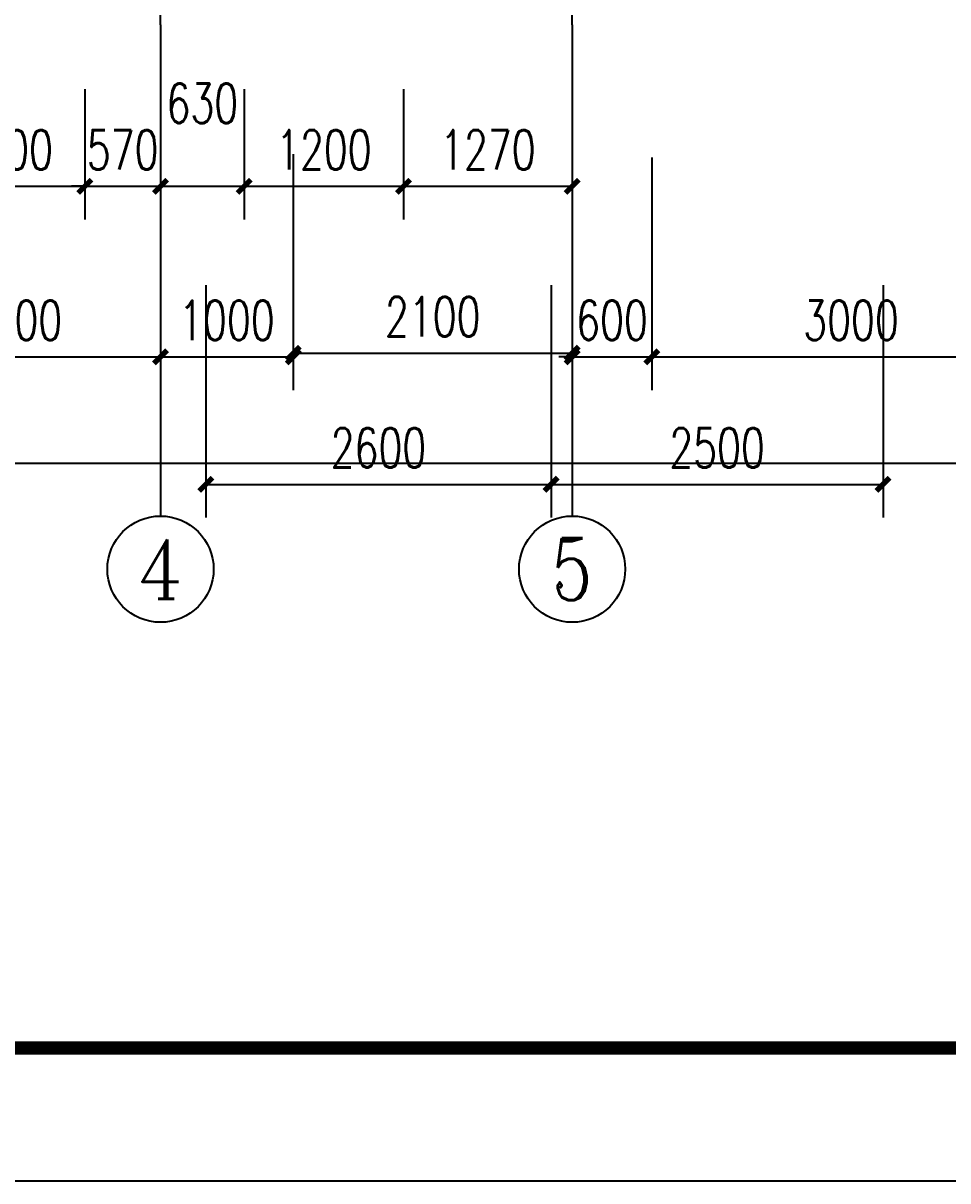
# Model space of a CAD drawing. Extents: x 1051052 to 1482120, y -981644 to -673261.
# Drawn here: x 1303715 to 1310678, y -981644 to -972928 of the extents above; entities that cross this region are included whole.
import ezdxf
from ezdxf.enums import TextEntityAlignment as Align

# ---------------------------------------------------------------- set-up
doc = ezdxf.new("R2010")
doc.units = 0
doc.header["$LTSCALE"] = 1000
doc.header["$MEASUREMENT"] = 0
doc.linetypes.add('DOTE', pattern=[2.42, 2, -0.2, 0.02, -0.2])
for name, color, linetype in [('AXIS', 3, 'Continuous'), ('AXIS_TEXT', 7, 'Continuous'), ('DOTE', 1, 'DOTE'), ('PUB_DIM', 3, 'Continuous'), ('TK', 142, 'Continuous'), ('填充', 8, 'Continuous')]:
    doc.layers.add(name, color=color, linetype=linetype)
doc.styles.add('_TCH_AXIS', font='COMPLEX', dxfattribs={"bigfont": 'GBCBIG'})
doc.styles.add('_TCH_DIM_T3', font='SIMPLEX', dxfattribs={"width": 0.705882, "bigfont": 'GBCBIG'})
doc.styles.add('COMPLEX', font='COMPLEX')
doc.dimstyles.new('_TCH_ARCH&&100', dxfattribs={"dimtxt": 297.5, "dimasz": 100, "dimexe": 250, "dimexo": 300, "dimgap": 126.25, "dimtad": 1, "dimdec": 0, "dimzin": 0, "dimdsep": 46, "dimtxsty": '_TCH_DIM_T3', "dimblk": 'ARCHTICK', "dimcen": 0.09, "dimclrt": 7, "dimazin": 2, "dimtfac": 1, "dimtdec": 0, "dimtix": 1, "dimtmove": 2, "dimatfit": 3, "dimfxl": 0, "dimtolj": 1, "dimtzin": 0, "dimarcsym": 0})

# ---------------------------------------------------------------- blocks, each defined once
blk = doc.blocks.new('_ArchTick')
at = {"color": 0, "linetype": 'ByBlock', "const_width": 0.4}
blk.add_lwpolyline([(-0.5, -0.5), (0.5, 0.5)], dxfattribs=at)
blk = doc.blocks.new('*D319')
at = {"layer": 'AXIS', "color": 0, "lineweight": -2, "transparency": 16777216}
for p, q in [((1302549, -973940), (1302549, -975690)), ((1304749, -973940), (1304749, -975690)), ((1302549, -975440), (1304749, -975440))]:
    blk.add_line(p, q, dxfattribs=at)
at = {"layer": 'Defpoints', "color": 0, "transparency": 16777216}
for p in [(1302549, -972940), (1304749, -972940), (1304749, -975440)]:
    blk.add_point(p, dxfattribs=at)
at = {"layer": 'AXIS', "color": 0, "lineweight": -2, "transparency": 16777216, "xscale": 100, "yscale": 100, "zscale": 100, "rotation": 180}
blk.add_blockref('_ArchTick', (1302549, -975440), dxfattribs=at)
at = {"layer": 'AXIS', "color": 0, "lineweight": -2, "transparency": 16777216, "xscale": 100, "yscale": 100, "zscale": 100}
blk.add_blockref('_ArchTick', (1304749, -975440), dxfattribs=at)
at = {"layer": 'AXIS', "color": 7, "transparency": 16777216, "insert": (1303649, -975165), "char_height": 297.5, "attachment_point": 5, "style": '_TCH_DIM_T3'}
blk.add_mtext('\\A1;2200', dxfattribs=at)
blk = doc.blocks.new('*D326')
at = {"layer": 'AXIS', "color": 0, "lineweight": -2, "transparency": 16777216}
for p, q in [((1299249, -974740), (1299249, -976490)), ((1338149, -974740), (1338149, -976490)), ((1299249, -976240), (1338149, -976240))]:
    blk.add_line(p, q, dxfattribs=at)
at = {"layer": 'Defpoints', "color": 0, "transparency": 16777216}
for p in [(1299249, -972940), (1338149, -972940), (1338149, -976240)]:
    blk.add_point(p, dxfattribs=at)
at = {"layer": 'AXIS', "color": 0, "lineweight": -2, "transparency": 16777216, "xscale": 100, "yscale": 100, "zscale": 100, "rotation": 180}
blk.add_blockref('_ArchTick', (1299249, -976240), dxfattribs=at)
at = {"layer": 'AXIS', "color": 0, "lineweight": -2, "transparency": 16777216, "xscale": 100, "yscale": 100, "zscale": 100}
blk.add_blockref('_ArchTick', (1338149, -976240), dxfattribs=at)
at = {"layer": 'AXIS', "color": 7, "transparency": 16777216, "insert": (1318699, -975965), "char_height": 297.5, "attachment_point": 5, "style": '_TCH_DIM_T3'}
blk.add_mtext('\\A1;38900', dxfattribs=at)
blk = doc.blocks.new('_AXISO')
blk.add_circle((0, 0), 0.5)
at = {"layer": 'AXIS_TEXT', "style": 'COMPLEX', "width": 1.041667}
blk.add_attdef('A', text='', height=0.56, dxfattribs=at).set_placement((-0.25, -0.28), (0.25, -0.28), align=Align.FIT)
blk = doc.blocks.new('*D327')
at = {"layer": 'AXIS', "color": 0, "lineweight": -2, "transparency": 16777216}
for p, q in [((1304749, -973940), (1304749, -975690)), ((1305749, -973940), (1305749, -975690)), ((1304749, -975440), (1305749, -975440))]:
    blk.add_line(p, q, dxfattribs=at)
at = {"layer": 'Defpoints', "color": 0, "transparency": 16777216}
for p in [(1304749, -972940), (1305749, -972940), (1305749, -975440)]:
    blk.add_point(p, dxfattribs=at)
at = {"layer": 'AXIS', "color": 0, "lineweight": -2, "transparency": 16777216, "xscale": 100, "yscale": 100, "zscale": 100, "rotation": 180}
blk.add_blockref('_ArchTick', (1304749, -975440), dxfattribs=at)
at = {"layer": 'AXIS', "color": 0, "lineweight": -2, "transparency": 16777216, "xscale": 100, "yscale": 100, "zscale": 100}
blk.add_blockref('_ArchTick', (1305749, -975440), dxfattribs=at)
at = {"layer": 'AXIS', "color": 7, "transparency": 16777216, "insert": (1305249, -975165), "char_height": 297.5, "attachment_point": 5, "style": '_TCH_DIM_T3'}
blk.add_mtext('\\A1;1000', dxfattribs=at)
blk = doc.blocks.new('*D332')
at = {"layer": 'AXIS', "color": 0, "lineweight": -2, "transparency": 16777216}
for p, q in [((1305749, -973913.3), (1305749, -975663.3)), ((1307849, -973913.3), (1307849, -975663.3)), ((1305749, -975413.3), (1307849, -975413.3))]:
    blk.add_line(p, q, dxfattribs=at)
at = {"layer": 'Defpoints', "color": 0, "transparency": 16777216}
for p in [(1305749, -972940), (1307849, -973268), (1307849, -975413.3)]:
    blk.add_point(p, dxfattribs=at)
at = {"layer": 'AXIS', "color": 0, "lineweight": -2, "transparency": 16777216, "xscale": 100, "yscale": 100, "zscale": 100, "rotation": 180}
blk.add_blockref('_ArchTick', (1305749, -975413.3), dxfattribs=at)
at = {"layer": 'AXIS', "color": 0, "lineweight": -2, "transparency": 16777216, "xscale": 100, "yscale": 100, "zscale": 100}
blk.add_blockref('_ArchTick', (1307849, -975413.3), dxfattribs=at)
at = {"layer": 'AXIS', "color": 7, "transparency": 16777216, "insert": (1306799, -975138.3), "char_height": 297.5, "attachment_point": 5, "style": '_TCH_DIM_T3'}
blk.add_mtext('\\A1;2100', dxfattribs=at)
blk = doc.blocks.new('*D329')
at = {"layer": 'AXIS', "color": 0, "lineweight": -2, "transparency": 16777216}
for p, q in [((1307849, -973940), (1307849, -975690)), ((1308449, -973940), (1308449, -975690)), ((1307849, -975440), (1307749, -975440)), ((1307849, -975440), (1308449, -975440)), ((1308449, -975440), (1308549, -975440))]:
    blk.add_line(p, q, dxfattribs=at)
at = {"layer": 'Defpoints', "color": 0, "transparency": 16777216}
for p in [(1307849, -972940), (1308449, -972940), (1308449, -975440)]:
    blk.add_point(p, dxfattribs=at)
at = {"layer": 'AXIS', "color": 0, "lineweight": -2, "transparency": 16777216, "xscale": 100, "yscale": 100, "zscale": 100}
blk.add_blockref('_ArchTick', (1307849, -975440), dxfattribs=at)
at = {"layer": 'AXIS', "color": 0, "lineweight": -2, "transparency": 16777216, "xscale": 100, "yscale": 100, "zscale": 100, "rotation": 180}
blk.add_blockref('_ArchTick', (1308449, -975440), dxfattribs=at)
at = {"layer": 'AXIS', "color": 7, "transparency": 16777216, "insert": (1308149, -975165), "char_height": 297.5, "attachment_point": 5, "style": '_TCH_DIM_T3'}
blk.add_mtext('\\A1;600', dxfattribs=at)
blk = doc.blocks.new('*D330')
at = {"layer": 'AXIS', "color": 0, "lineweight": -2, "transparency": 16777216}
for p, q in [((1308449, -973940), (1308449, -975690)), ((1311449, -973940), (1311449, -975690)), ((1308449, -975440), (1311449, -975440))]:
    blk.add_line(p, q, dxfattribs=at)
at = {"layer": 'Defpoints', "color": 0, "transparency": 16777216}
for p in [(1308449, -972940), (1311449, -972940), (1311449, -975440)]:
    blk.add_point(p, dxfattribs=at)
at = {"layer": 'AXIS', "color": 0, "lineweight": -2, "transparency": 16777216, "xscale": 100, "yscale": 100, "zscale": 100, "rotation": 180}
blk.add_blockref('_ArchTick', (1308449, -975440), dxfattribs=at)
at = {"layer": 'AXIS', "color": 0, "lineweight": -2, "transparency": 16777216, "xscale": 100, "yscale": 100, "zscale": 100}
blk.add_blockref('_ArchTick', (1311449, -975440), dxfattribs=at)
at = {"layer": 'AXIS', "color": 7, "transparency": 16777216, "insert": (1309949, -975165), "char_height": 297.5, "attachment_point": 5, "style": '_TCH_DIM_T3'}
blk.add_mtext('\\A1;3000', dxfattribs=at)
blk = doc.blocks.new('*D871')
at = {"layer": 'Defpoints', "color": 0, "transparency": 16777216}
for p in [(3850, -1004.4), (5050, -1004.4), (5050, -2036.5)]:
    blk.add_point(p, dxfattribs=at)
at = {"layer": 'PUB_DIM', "color": 0, "lineweight": -2, "transparency": 16777216}
for p, q in [((3850, -1304.4), (3850, -2286.5)), ((5050, -1304.4), (5050, -2286.5)), ((3850, -2036.5), (5050, -2036.5))]:
    blk.add_line(p, q, dxfattribs=at)
at = {"layer": 'PUB_DIM', "color": 0, "lineweight": -2, "transparency": 16777216, "xscale": 100, "yscale": 100, "zscale": 100, "rotation": 180}
blk.add_blockref('_ArchTick', (3850, -2036.5), dxfattribs=at)
at = {"layer": 'PUB_DIM', "color": 0, "lineweight": -2, "transparency": 16777216, "xscale": 100, "yscale": 100, "zscale": 100}
blk.add_blockref('_ArchTick', (5050, -2036.5), dxfattribs=at)
at = {"layer": 'PUB_DIM', "color": 7, "transparency": 16777216, "insert": (4450, -1761.5), "char_height": 297.5, "attachment_point": 5, "style": '_TCH_DIM_T3'}
blk.add_mtext('\\A1;1200', dxfattribs=at)
blk = doc.blocks.new('*D872')
at = {"layer": 'Defpoints', "color": 0, "transparency": 16777216}
for p in [(5050, -1004.4), (5620, -1004.4), (5620, -2036.5)]:
    blk.add_point(p, dxfattribs=at)
at = {"layer": 'PUB_DIM', "color": 0, "lineweight": -2, "transparency": 16777216}
for p, q in [((5050, -1304.4), (5050, -2286.5)), ((5620, -1304.4), (5620, -2286.5)), ((5050, -2036.5), (4950, -2036.5)), ((5050, -2036.5), (5620, -2036.5)), ((5620, -2036.5), (5720, -2036.5))]:
    blk.add_line(p, q, dxfattribs=at)
at = {"layer": 'PUB_DIM', "color": 0, "lineweight": -2, "transparency": 16777216, "xscale": 100, "yscale": 100, "zscale": 100}
blk.add_blockref('_ArchTick', (5050, -2036.5), dxfattribs=at)
at = {"layer": 'PUB_DIM', "color": 0, "lineweight": -2, "transparency": 16777216, "xscale": 100, "yscale": 100, "zscale": 100, "rotation": 180}
blk.add_blockref('_ArchTick', (5620, -2036.5), dxfattribs=at)
at = {"layer": 'PUB_DIM', "color": 7, "transparency": 16777216, "insert": (5335, -1761.5), "char_height": 297.5, "attachment_point": 5, "style": '_TCH_DIM_T3'}
blk.add_mtext('\\A1;570', dxfattribs=at)
blk = doc.blocks.new('*D873')
at = {"layer": 'Defpoints', "color": 0, "transparency": 16777216}
for p in [(5620, -1004.4), (6250, -1004.4), (6250, -2036.5)]:
    blk.add_point(p, dxfattribs=at)
at = {"layer": 'PUB_DIM', "color": 0, "lineweight": -2, "transparency": 16777216}
for p, q in [((5620, -1304.4), (5620, -2286.5)), ((6250, -1304.4), (6250, -2286.5)), ((5620, -2036.5), (6250, -2036.5))]:
    blk.add_line(p, q, dxfattribs=at)
at = {"layer": 'PUB_DIM', "color": 0, "lineweight": -2, "transparency": 16777216, "xscale": 100, "yscale": 100, "zscale": 100, "rotation": 180}
blk.add_blockref('_ArchTick', (5620, -2036.5), dxfattribs=at)
at = {"layer": 'PUB_DIM', "color": 0, "lineweight": -2, "transparency": 16777216, "xscale": 100, "yscale": 100, "zscale": 100}
blk.add_blockref('_ArchTick', (6250, -2036.5), dxfattribs=at)
at = {"layer": 'PUB_DIM', "color": 7, "transparency": 16777216, "insert": (5935, -1411.5), "char_height": 297.5, "attachment_point": 5, "style": '_TCH_DIM_T3'}
blk.add_mtext('\\A1;630', dxfattribs=at)
blk = doc.blocks.new('*D874')
at = {"layer": 'Defpoints', "color": 0, "transparency": 16777216}
for p in [(6250, -1004.4), (7450, -1004.4), (7450, -2036.5)]:
    blk.add_point(p, dxfattribs=at)
at = {"layer": 'PUB_DIM', "color": 0, "lineweight": -2, "transparency": 16777216}
for p, q in [((6250, -1304.4), (6250, -2286.5)), ((7450, -1304.4), (7450, -2286.5)), ((6250, -2036.5), (7450, -2036.5))]:
    blk.add_line(p, q, dxfattribs=at)
at = {"layer": 'PUB_DIM', "color": 0, "lineweight": -2, "transparency": 16777216, "xscale": 100, "yscale": 100, "zscale": 100, "rotation": 180}
blk.add_blockref('_ArchTick', (6250, -2036.5), dxfattribs=at)
at = {"layer": 'PUB_DIM', "color": 0, "lineweight": -2, "transparency": 16777216, "xscale": 100, "yscale": 100, "zscale": 100}
blk.add_blockref('_ArchTick', (7450, -2036.5), dxfattribs=at)
at = {"layer": 'PUB_DIM', "color": 7, "transparency": 16777216, "insert": (6850, -1761.5), "char_height": 297.5, "attachment_point": 5, "style": '_TCH_DIM_T3'}
blk.add_mtext('\\A1;1200', dxfattribs=at)
blk = doc.blocks.new('*D875')
at = {"layer": 'Defpoints', "color": 0, "transparency": 16777216}
for p in [(7450, -1004.4), (8720, -1004.4), (8720, -2036.5)]:
    blk.add_point(p, dxfattribs=at)
at = {"layer": 'PUB_DIM', "color": 0, "lineweight": -2, "transparency": 16777216}
for p, q in [((7450, -1304.4), (7450, -2286.5)), ((8720, -1304.4), (8720, -2286.5)), ((7450, -2036.5), (8720, -2036.5))]:
    blk.add_line(p, q, dxfattribs=at)
at = {"layer": 'PUB_DIM', "color": 0, "lineweight": -2, "transparency": 16777216, "xscale": 100, "yscale": 100, "zscale": 100, "rotation": 180}
blk.add_blockref('_ArchTick', (7450, -2036.5), dxfattribs=at)
at = {"layer": 'PUB_DIM', "color": 0, "lineweight": -2, "transparency": 16777216, "xscale": 100, "yscale": 100, "zscale": 100}
blk.add_blockref('_ArchTick', (8720, -2036.5), dxfattribs=at)
at = {"layer": 'PUB_DIM', "color": 7, "transparency": 16777216, "insert": (8085, -1761.5), "char_height": 297.5, "attachment_point": 5, "style": '_TCH_DIM_T3'}
blk.add_mtext('\\A1;1270', dxfattribs=at)
blk = doc.blocks.new('A2K')
at = {"layer": 'TK'}
blk.add_lwpolyline([(0, 0), (59400, 0), (59400, 42000), (0, 42000)], close=True, dxfattribs=at)
at = {"layer": 'TK', "const_width": 100}
blk.add_lwpolyline([(2500, 1000), (58400, 1000), (58400, 41000), (2500, 41000)], close=True, dxfattribs=at)
blk = doc.blocks.new('*D1368')
at = {"layer": 'AXIS', "color": 0, "lineweight": -2, "transparency": 16777216}
for p, q in [((1305090.3, -974900.2), (1305090.3, -976650.2)), ((1307690.3, -974900.2), (1307690.3, -976650.2)), ((1305090.3, -976400.2), (1307690.3, -976400.2))]:
    blk.add_line(p, q, dxfattribs=at)
at = {"layer": 'Defpoints', "color": 0, "transparency": 16777216}
for p in [(1305090.3, -974425), (1307690.3, -974425), (1307690.3, -976400.2)]:
    blk.add_point(p, dxfattribs=at)
at = {"layer": 'AXIS', "color": 0, "lineweight": -2, "transparency": 16777216, "xscale": 100, "yscale": 100, "zscale": 100, "rotation": 180}
blk.add_blockref('_ArchTick', (1305090.3, -976400.2), dxfattribs=at)
at = {"layer": 'AXIS', "color": 0, "lineweight": -2, "transparency": 16777216, "xscale": 100, "yscale": 100, "zscale": 100}
blk.add_blockref('_ArchTick', (1307690.3, -976400.2), dxfattribs=at)
at = {"layer": 'AXIS', "color": 7, "transparency": 16777216, "insert": (1306390.3, -976125.2), "char_height": 297.5, "attachment_point": 5, "style": '_TCH_DIM_T3'}
blk.add_mtext('\\A1;2600', dxfattribs=at)
blk = doc.blocks.new('*D1369')
at = {"layer": 'AXIS', "color": 0, "lineweight": -2, "transparency": 16777216}
for p, q in [((1307690.3, -974900.2), (1307690.3, -976650.2)), ((1310190.3, -974900.2), (1310190.3, -976650.2)), ((1307690.3, -976400.2), (1310190.3, -976400.2))]:
    blk.add_line(p, q, dxfattribs=at)
at = {"layer": 'Defpoints', "color": 0, "transparency": 16777216}
for p in [(1307690.3, -974425), (1310190.3, -974425), (1310190.3, -976400.2)]:
    blk.add_point(p, dxfattribs=at)
at = {"layer": 'AXIS', "color": 0, "lineweight": -2, "transparency": 16777216, "xscale": 100, "yscale": 100, "zscale": 100, "rotation": 180}
blk.add_blockref('_ArchTick', (1307690.3, -976400.2), dxfattribs=at)
at = {"layer": 'AXIS', "color": 0, "lineweight": -2, "transparency": 16777216, "xscale": 100, "yscale": 100, "zscale": 100}
blk.add_blockref('_ArchTick', (1310190.3, -976400.2), dxfattribs=at)
at = {"layer": 'AXIS', "color": 7, "transparency": 16777216, "insert": (1308940.3, -976125.2), "char_height": 297.5, "attachment_point": 5, "style": '_TCH_DIM_T3'}
blk.add_mtext('\\A1;2500', dxfattribs=at)
blk = doc.blocks.new('XT')
at = {"layer": 'PUB_DIM'}
for p1, p2, picture, middle in [((3850, -1004.4), (5050, -1004.4), '*D871', (4450, -1761.5)), ((5050, -1004.4), (5620, -1004.4), '*D872', (5335, -1761.5)), ((6250, -1004.4), (7450, -1004.4), '*D874', (6850, -1761.5)), ((7450, -1004.4), (8720, -1004.4), '*D875', (8085, -1761.5))]:
    dim = blk.add_aligned_dim(p1=p1, p2=p2, distance=-1032.1, dimstyle='_TCH_ARCH&&100', dxfattribs=at)
    dim.commit()
    dim.dimension.update_dxf_attribs({"geometry": picture, "text_midpoint": middle})
dim = blk.add_linear_dim(base=(6250, -2036.5), p1=(5620, -1004.4), p2=(6250, -1004.4), angle=0, dimstyle='_TCH_ARCH&&100', dxfattribs=at)
dim.commit()
dim.dimension.update_dxf_attribs({"geometry": '*D873', "text_midpoint": (5935, -1411.5), "dimtype": 129})

msp = doc.modelspace()

# ---------------------------------------------------------------- linework, layer by layer
at = {"layer": 'AXIS'}
for p, q in [((1304748.964, -972940.042), (1304748.964, -976638.703)), ((1307848.964, -972940.042), (1307848.964, -976638.703))]:
    msp.add_line(p, q, dxfattribs=at)
at = {"layer": 'DOTE'}
for p, q in [((1307848.964, -972940.042), (1307848.964, -945540.042)), ((1304748.964, -972940.042), (1304748.964, -964419.149))]:
    msp.add_line(p, q, dxfattribs=at)

# ---------------------------------------------------------------- block references
at = {"layer": 'AXIS'}
msp.add_blockref('XT', (1299128.964, -972120.042), dxfattribs=at)
ref = msp.add_blockref('_AXISO', (1304748.964, -977038.703), dxfattribs=dict(at, xscale=800, yscale=800, zscale=800))
ref.add_attrib('A', '4', dxfattribs={"layer": 'AXIS_TEXT', "height": 445.442, "style": '_TCH_AXIS'}).set_placement((1304579.272, -977261.423), (1304918.656, -977261.423), align=Align.FIT)
ref = msp.add_blockref('_AXISO', (1307848.964, -977038.703), dxfattribs=dict(at, xscale=800, yscale=800, zscale=800))
ref.add_attrib('A', '5', dxfattribs={"layer": 'AXIS_TEXT', "height": 465.948, "style": '_TCH_AXIS'}).set_placement((1307693.648, -977271.677), (1308004.28, -977271.677), align=Align.FIT)
at = {"layer": '填充'}
msp.add_blockref('A2K', (1292358.453, -981643.929), dxfattribs=at)

# ---------------------------------------------------------------- dimensions: what is measured, and where the dimension line sits
at = {"layer": 'AXIS'}
for p1, p2, distance, picture, middle in [((1299248.964, -972940.042), (1338148.964, -972940.042), -3300, '*D326', (1318698.964, -975965.042)), ((1302548.964, -972940.042), (1304748.964, -972940.042), -2500, '*D319', (1303648.964, -975165.042)), ((1305090.308, -974425.012), (1307690.308, -974425.012), -1975.161, '*D1368', (1306390.308, -976125.173)), ((1307690.308, -974425.012), (1310190.308, -974425.012), -1975.161, '*D1369', (1308940.308, -976125.173))]:
    dim = msp.add_aligned_dim(p1=p1, p2=p2, distance=distance, dimstyle='_TCH_ARCH&&100', dxfattribs=at)
    dim.commit()
    dim.dimension.update_dxf_attribs({"geometry": picture, "text_midpoint": middle})
for base, p1, p2, picture, middle in [((1305748.964, -975440.042), (1304748.964, -972940.042), (1305748.964, -972940.042), '*D327', (1305248.964, -975165.042)), ((1307848.964, -975413.326), (1305748.964, -972940.042), (1307848.964, -973267.956), '*D332', (1306798.964, -975138.326)), ((1308448.964, -975440.042), (1307848.964, -972940.042), (1308448.964, -972940.042), '*D329', (1308148.964, -975165.042)), ((1311448.964, -975440.042), (1308448.964, -972940.042), (1311448.964, -972940.042), '*D330', (1309948.964, -975165.042))]:
    dim = msp.add_linear_dim(base=base, p1=p1, p2=p2, angle=180, dimstyle='_TCH_ARCH&&100', dxfattribs=at)
    dim.commit()
    dim.dimension.update_dxf_attribs({"geometry": picture, "text_midpoint": middle})

doc.saveas('drawing.dxf')
